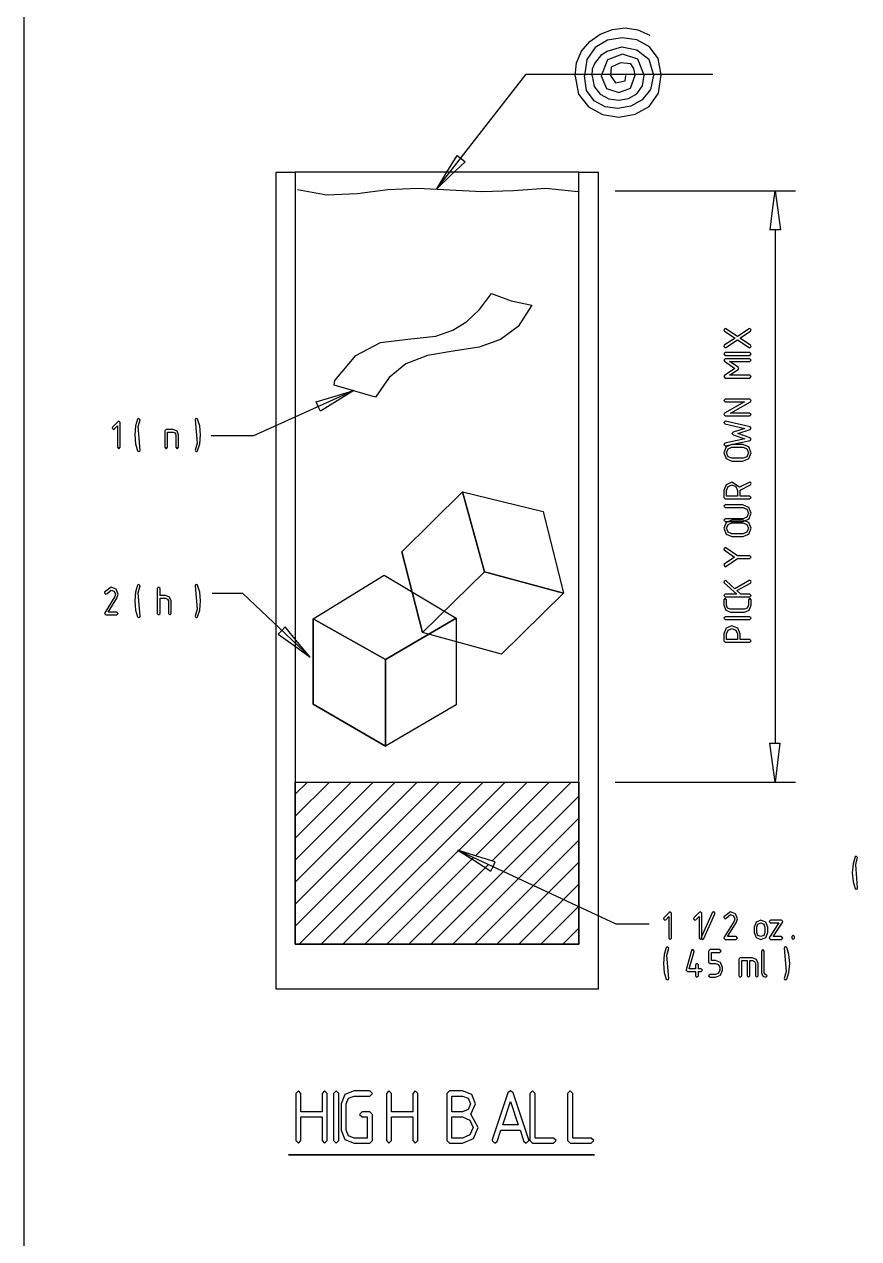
# Model space of a CAD drawing. Header units: metres. Extents: x 0 to 16.5, y 0 to 11.5.
# Drawn here: x 0.01 to 1.545, y 6.672 to 8.906 of the extents above; entities that cross this region are included whole.
import ezdxf

# ---------------------------------------------------------------- set-up
doc = ezdxf.new("R2010")
doc.units = ezdxf.units.M
doc.layers.add('bourbon - whiskey', color=35, linetype='Continuous')

msp = doc.modelspace()

# ---------------------------------------------------------------- hatches: boundary and pattern name
at = {"layer": 'bourbon - whiskey'}
h = msp.add_hatch(dxfattribs=at)
h.set_pattern_fill('ANSI31', color=256, scale=0.009, style=0)
h.set_pattern_definition([(45, (12.75187, 19.894143), (-0.020205576, 0.020205576), [])])
h.paths.add_polyline_path([(7.4363, 9.8358), (7.3947, 9.8358), (7.3951, 9.8349), (6.9509, 9.8342), (6.9512, 9.8358), (6.9145, 9.8358), (6.9145, 9.5514), (7.4363, 9.5514), (7.4363, 9.6868), (7.3784, 9.6608), (7.3784, 9.6607), (7.3823, 9.6523), (7.3476, 9.6418), (7.3132, 9.6314), (7.3439, 9.6503), (7.3746, 9.6693), (7.3784, 9.6608), (7.4363, 9.6868)])
h.paths.add_polyline_path([(7.3784, 9.6608), (7.3132, 9.6314), (7.3476, 9.6418), (7.3823, 9.6523)], flags=17)
h.paths.add_polyline_path([(7.3784, 9.6608), (7.3746, 9.6693), (7.3439, 9.6503), (7.3132, 9.6314)], flags=17)
h.paths.add_polyline_path([(4.5804, 9.767), (4.3451, 9.767), (4.2268, 9.6981), (4.1083, 9.767), (4.0587, 9.767), (4.0587, 9.6753), (4.0828, 9.6657), (4.0863, 9.6744), (4.1179, 9.6569), (4.1495, 9.6394), (4.1144, 9.6482), (4.0794, 9.6571), (4.0828, 9.6657), (4.0587, 9.6753), (4.0587, 9.5514), (4.5804, 9.5514)])
h.paths.add_polyline_path([(4.2268, 9.767), (4.1083, 9.767), (4.2268, 9.6981)], flags=17)
h.paths.add_polyline_path([(4.3451, 9.767), (4.2268, 9.767), (4.2268, 9.6981)], flags=17)
h.paths.add_polyline_path([(4.0828, 9.6657), (4.0794, 9.6571), (4.1144, 9.6482), (4.1495, 9.6394)], flags=16)
h.paths.add_polyline_path([(4.0863, 9.6744), (4.0828, 9.6657), (4.0794, 9.6571), (4.1144, 9.6482), (4.1495, 9.6394), (4.1179, 9.6569)], flags=17)
h.paths.add_polyline_path([(5.1782, 7.9153), (5.1696, 7.9405), (5.1536, 7.9596), (5.1311, 7.9698), (5.1032, 7.9679), (5.0711, 7.9511), (5.0479, 7.9186), (5.0385, 7.8874), (5.0408, 7.8594), (5.0524, 7.8365), (5.0713, 7.8206), (5.0951, 7.8135), (5.1217, 7.8173), (5.1488, 7.8338), (5.1688, 7.859), (5.1783, 7.8872)], flags=17)
h.paths.add_polyline_path([(5.3455, 8.0719), (5.0549, 8.0719), (5.0513, 8.019), (5.0711, 7.9511), (5.1032, 7.9679), (5.1311, 7.9698), (5.1536, 7.9596), (5.1696, 7.9405), (5.1782, 7.9153), (5.1783, 7.8872), (5.1688, 7.859), (5.1488, 7.8338), (5.1217, 7.8173), (5.0951, 7.8135), (5.0713, 7.8206), (5.0524, 7.8365), (5.0408, 7.8594), (5.0385, 7.8874), (5.0479, 7.9186), (5.0711, 7.9511), (5.0513, 8.019), (5.0549, 8.0719), (5.0323, 8.0719), (4.8591, 8.0719), (4.9364, 7.9742), (4.9494, 7.9781), (4.984, 7.9886), (4.9533, 7.9696), (4.9444, 7.9641), (5.1009, 7.7664), (5.2011, 7.8915), (5.1904, 7.8981), (5.2033, 7.8942)])
h.paths.add_polyline_path([(4.984, 7.9886), (4.9405, 7.969), (4.9444, 7.9641), (4.9533, 7.9696)], flags=17)
h.paths.add_polyline_path([(4.984, 7.9886), (4.9494, 7.9781), (4.9364, 7.9742), (4.9405, 7.969)], flags=17)
h.paths.add_polyline_path([(5.2033, 7.8942), (5.1904, 7.8981), (5.2011, 7.8915)], flags=17)
h.paths.add_polyline_path([(5.2033, 7.8942), (5.1904, 7.8981), (5.2021, 7.8928)], flags=16)
h.paths.add_polyline_path([(13.8208, 7.0584), (13.4233, 7.0584), (13.4233, 6.8884), (13.8208, 6.8884)])
h.paths.add_polyline_path([(1.0303, 7.5116), (0.5085, 7.5116), (0.5085, 7.2134), (1.0303, 7.2134), (1.0303, 7.2827), (0.8724, 7.3562), (0.8724, 7.3562), (0.8685, 7.3478), (0.838, 7.3671), (0.8076, 7.3864), (0.842, 7.3756), (0.8764, 7.3647), (0.8724, 7.3562), (1.0303, 7.2827)])
h.paths.add_polyline_path([(0.842, 7.3756), (0.8076, 7.3864), (0.8724, 7.3562), (0.8764, 7.3647)], flags=17)
h.paths.add_polyline_path([(0.8764, 7.3647), (0.842, 7.3756), (0.8076, 7.3864), (0.838, 7.3671), (0.8685, 7.3478), (0.8724, 7.3562)], flags=17)
h.paths.add_polyline_path([(0.9696, 9.6322), (0.9696, 9.7402), (0.8159, 9.7402), (0.8124, 9.7296), (0.8547, 9.7246), (0.8828, 9.7079), (0.8978, 9.6832), (0.9006, 9.654), (0.8922, 9.624), (0.8736, 9.5967), (0.8458, 9.5759), (0.8097, 9.5648), (0.7726, 9.5669), (0.7444, 9.5809), (0.726, 9.6035), (0.7184, 9.6314), (0.7223, 9.6613), (0.7387, 9.6898), (0.7684, 9.7137), (0.8124, 9.7296), (0.8159, 9.7402), (0.6846, 9.7402), (0.6902, 9.7021), (0.7157, 9.6864), (0.6915, 9.6937), (0.7125, 9.5514), (1.2538, 9.5514), (1.2605, 9.592), (1.2287, 9.5824), (1.2594, 9.6013), (1.2623, 9.6031), (1.2848, 9.7402), (1.2324, 9.7402), (1.2324, 9.6307), (1.1023, 9.555)])
h.paths.add_polyline_path([(0.9006, 9.654), (0.8978, 9.6832), (0.8828, 9.7079), (0.8547, 9.7246), (0.8124, 9.7296), (0.7684, 9.7137), (0.7387, 9.6898), (0.7223, 9.6613), (0.7184, 9.6314), (0.726, 9.6035), (0.7444, 9.5809), (0.7726, 9.5669), (0.8097, 9.5648), (0.8458, 9.5759), (0.8736, 9.5967), (0.8922, 9.624)], flags=17)
h.paths.add_polyline_path([(1.1023, 9.7145), (1.0565, 9.7402), (0.9696, 9.7402), (0.9696, 9.6322), (1.1023, 9.555)], flags=17)
h.paths.add_polyline_path([(1.2324, 9.7402), (1.1464, 9.7402), (1.1023, 9.7145), (1.1023, 9.555), (1.2324, 9.6307)], flags=17)
h.paths.add_polyline_path([(1.1464, 9.7402), (1.1003, 9.7402), (1.0972, 9.7393), (1.0987, 9.7402), (1.0565, 9.7402), (1.1023, 9.7145)], flags=17)
h.paths.add_polyline_path([(1.2613, 9.5971), (1.2623, 9.6031), (1.2594, 9.6013), (1.2287, 9.5824)], flags=17)
h.paths.add_polyline_path([(1.2605, 9.592), (1.2613, 9.5971), (1.2287, 9.5824)], flags=16)
h.paths.add_polyline_path([(0.6909, 9.6976), (0.6915, 9.6937), (0.7157, 9.6864)], flags=17)
h.paths.add_polyline_path([(0.6902, 9.7021), (0.6909, 9.6976), (0.7157, 9.6864)], flags=17)
h.paths.add_polyline_path([(5.5631, 10.5184), (5.5597, 10.5098), (5.5947, 10.501), (5.6297, 10.4921)], flags=0)
h.paths.add_polyline_path([(5.5666, 10.5271), (5.5631, 10.5184), (5.6297, 10.4921), (5.5981, 10.5097)], flags=0)
h.paths.add_polyline_path([(5.7229, 10.231), (5.719, 10.2224), (5.7536, 10.212), (5.7881, 10.2016)], flags=0)
h.paths.add_polyline_path([(5.7267, 10.2394), (5.7229, 10.231), (5.719, 10.2224), (5.7536, 10.212), (5.7881, 10.2016), (5.7574, 10.2205)], flags=0)
h.paths.add_polyline_path([(6.0641, 10.6943), (6.0601, 10.7028), (6.0296, 10.6834), (5.9991, 10.6641)], flags=0)
h.paths.add_polyline_path([(6.068, 10.6859), (6.0641, 10.6943), (5.9991, 10.6641), (6.0335, 10.675)], flags=0)
h.paths.add_polyline_path([(6.0296, 10.6834), (6.0601, 10.7028), (6.0641, 10.6943), (6.1725, 10.7448), (6.1718, 10.76), (6.167, 10.8601), (6.1627, 10.9479), (6.1593, 11.0154), (6.1542, 11.0153), (6.0915, 11.0192), (6.055, 11.0235), (6.0182, 11.027), (5.9826, 11.0224), (5.9476, 11.0178), (5.9056, 11.0147), (5.863, 11.0126), (5.7484, 11.0151), (5.7509, 10.9955), (5.7485, 10.9498), (5.7373, 10.9043), (5.7137, 10.9101), (5.6882, 10.9213), (5.5968, 10.955), (5.5074, 10.9928), (5.4985, 10.9982), (5.4971, 10.9708), (5.4932, 10.887), (5.4889, 10.7884), (5.4847, 10.6828), (5.4811, 10.5787), (5.4804, 10.5512), (5.5631, 10.5184), (5.5631, 10.5185), (5.5666, 10.5271), (5.5981, 10.5097), (5.6297, 10.4921), (5.5947, 10.501), (5.5597, 10.5098), (5.5631, 10.5184), (5.4804, 10.5512), (5.4787, 10.4841), (5.4781, 10.4073), (5.4799, 10.3566), (5.4836, 10.3386), (5.7229, 10.231), (5.7267, 10.2394), (5.7574, 10.2205), (5.7881, 10.2016), (5.7536, 10.212), (5.719, 10.2224), (5.7229, 10.231), (5.4836, 10.3386), (5.5008, 10.2551), (5.5422, 10.1716), (5.7678, 10.1716), (5.7753, 10.184), (5.8159, 10.2076), (5.8521, 10.1938), (5.8755, 10.1716), (6.1199, 10.1716), (6.161, 10.2549), (6.183, 10.3569), (6.1841, 10.3979), (6.1831, 10.4667), (6.1803, 10.5554), (6.1764, 10.6558), (6.1725, 10.7448), (6.0641, 10.6943), (6.0641, 10.6943), (6.068, 10.6859), (6.0335, 10.675), (5.9991, 10.6641)], flags=0)
h.paths.add_polyline_path([(5.7317, 10.5948), (5.7793, 10.5918), (5.8119, 10.5749), (5.8302, 10.5482), (5.8352, 10.5157), (5.8277, 10.4816), (5.8087, 10.4498), (5.7788, 10.4246), (5.7392, 10.41), (5.6974, 10.4099), (5.6649, 10.4238), (5.643, 10.4479), (5.6326, 10.4787), (5.6351, 10.5124), (5.6516, 10.5454), (5.6834, 10.5741)], flags=0)
h.paths.add_polyline_path([(5.7485, 10.9498), (5.7509, 10.9955), (5.7484, 11.0151), (5.725, 11.0156), (5.7283, 11.0055), (5.7137, 10.9101), (5.7373, 10.9043)], flags=0)
h.paths.add_polyline_path([(5.7283, 11.0055), (5.725, 11.0156), (5.6954, 11.0162), (5.6945, 10.9933), (5.6997, 10.957), (5.6882, 10.9213), (5.7137, 10.9101)], flags=0)
h.paths.add_polyline_path([(5.6945, 10.9933), (5.6489, 10.9934), (5.6018, 10.9976), (5.5551, 11.0004), (5.5111, 10.9961), (5.5074, 10.9928), (5.5968, 10.955), (5.6882, 10.9213), (5.6997, 10.957)], flags=0)
h.paths.add_polyline_path([(5.6954, 11.0162), (5.6808, 11.0165), (5.6353, 11.015), (5.5906, 11.019), (5.5721, 11.0263), (5.5528, 11.031), (5.5237, 11.031), (5.4991, 11.0116), (5.4985, 10.9982), (5.5074, 10.9928), (5.5111, 10.9961), (5.5551, 11.0004), (5.6018, 10.9976), (5.6489, 10.9934), (5.6945, 10.9933)])
h.paths.add_polyline_path([(5.5237, 11.031), (5.5044, 11.031), (5.5001, 11.0311), (5.4991, 11.0116)])
h.paths.add_polyline_path([(6.161, 10.2549), (6.183, 10.3569), (6.1841, 10.3979), (6.1831, 10.4667), (6.1803, 10.5554), (6.1764, 10.6558), (6.1718, 10.76), (6.167, 10.8601), (6.1627, 10.9479), (6.1593, 11.0154), (6.1542, 11.0153), (6.0915, 11.0192), (6.055, 11.0235), (6.0182, 11.027), (5.9826, 11.0224), (5.9476, 11.0178), (5.9056, 11.0147), (5.863, 11.0126), (5.7484, 11.0151), (5.7509, 10.9955), (5.7485, 10.9498), (5.7373, 10.9043), (5.7137, 10.9101), (5.6882, 10.9213), (5.5968, 10.955), (5.5074, 10.9928), (5.4985, 10.9982), (5.4971, 10.9708), (5.4932, 10.887), (5.4889, 10.7884), (5.4847, 10.6828), (5.4811, 10.5787), (5.4787, 10.4841), (5.4781, 10.4073), (5.4799, 10.3566), (5.5008, 10.2551), (5.5422, 10.1716), (6.1199, 10.1716)], flags=17)
h.paths.add_polyline_path([(5.7881, 10.2016), (5.7536, 10.212), (5.719, 10.2224), (5.7229, 10.231), (5.7267, 10.2394), (5.7574, 10.2205)], flags=0)
h.paths.add_polyline_path([(5.7392, 10.41), (5.6974, 10.4099), (5.6649, 10.4238), (5.643, 10.4479), (5.6326, 10.4787), (5.6351, 10.5124), (5.6516, 10.5454), (5.6834, 10.5741), (5.7317, 10.5948), (5.7793, 10.5918), (5.8119, 10.5749), (5.8302, 10.5482), (5.8352, 10.5157), (5.8277, 10.4816), (5.8087, 10.4498), (5.7788, 10.4246)], flags=0)
h.paths.add_polyline_path([(5.6297, 10.4921), (5.5947, 10.501), (5.5597, 10.5098), (5.5631, 10.5185), (5.5666, 10.5271), (5.5981, 10.5097)], flags=0)
h.paths.add_polyline_path([(5.9991, 10.6641), (6.0296, 10.6834), (6.0601, 10.7028), (6.0641, 10.6943), (6.068, 10.6859), (6.0335, 10.675)], flags=0)
h.paths.add_polyline_path([(6.167, 10.8601), (6.1627, 10.9479), (6.1593, 11.0154), (6.1542, 11.0153), (6.0915, 11.0192), (6.055, 11.0235), (6.0182, 11.027), (5.9826, 11.0224), (5.9476, 11.0178), (5.9056, 11.0147), (5.863, 11.0126), (5.7484, 11.0151), (5.7509, 10.9955), (5.7485, 10.9498), (5.7373, 10.9043), (5.7137, 10.9101), (5.6882, 10.9213), (5.5968, 10.955), (5.5074, 10.9928), (5.4985, 10.9982), (5.4971, 10.9708), (5.4932, 10.887), (5.4889, 10.7884), (5.4847, 10.6828), (5.4811, 10.5787), (5.4804, 10.5512), (5.5631, 10.5184), (5.5631, 10.5185), (5.5666, 10.5271), (5.5981, 10.5097), (5.6297, 10.4921), (5.5947, 10.501), (5.5597, 10.5098), (5.5631, 10.5184), (5.4804, 10.5512), (5.4787, 10.4841), (5.4781, 10.4073), (5.4799, 10.3566), (5.4836, 10.3386), (5.7229, 10.231), (5.7267, 10.2394), (5.7574, 10.2205), (5.7881, 10.2016), (5.7536, 10.212), (5.719, 10.2224), (5.7229, 10.231), (5.4836, 10.3386), (5.5008, 10.2551), (5.5422, 10.1716), (5.7678, 10.1716), (5.7753, 10.184), (5.8159, 10.2076), (5.8521, 10.1938), (5.8755, 10.1716), (6.1199, 10.1716), (6.161, 10.2549), (6.183, 10.3569), (6.1841, 10.3979), (6.1831, 10.4667), (6.1803, 10.5554), (6.1764, 10.6558), (6.1725, 10.7448), (6.0641, 10.6943), (6.0641, 10.6943), (6.068, 10.6859), (6.0335, 10.675), (5.9991, 10.6641), (6.0296, 10.6834), (6.0601, 10.7028), (6.0641, 10.6943), (6.1725, 10.7448), (6.1718, 10.76)], flags=17)
h.paths.add_polyline_path([(5.7317, 10.5948), (5.7793, 10.5918), (5.8119, 10.5749), (5.8302, 10.5482), (5.8352, 10.5157), (5.8277, 10.4816), (5.8087, 10.4498), (5.7788, 10.4246), (5.7392, 10.41), (5.6974, 10.4099), (5.6649, 10.4238), (5.643, 10.4479), (5.6326, 10.4787), (5.6351, 10.5124), (5.6516, 10.5454), (5.6834, 10.5741)], flags=0)
h.paths.add_polyline_path([(5.8352, 10.5157), (5.8302, 10.5482), (5.8119, 10.5749), (5.7793, 10.5918), (5.7317, 10.5948), (5.6834, 10.5741), (5.6516, 10.5454), (5.6351, 10.5124), (5.6326, 10.4787), (5.643, 10.4479), (5.6649, 10.4238), (5.6974, 10.4099), (5.7392, 10.41), (5.7788, 10.4246), (5.8087, 10.4498), (5.8277, 10.4816)], flags=0)

# ---------------------------------------------------------------- linework, layer by layer
for points in [[(0.0104, 11.5461), (16.5118, 11.5461), (16.5118, 0.0104), (0.0104, 0.0104), (0.0104, 11.5461)], [(0.8139, 8.6587), (0.8211, 8.6529), (0.7949, 8.628), (0.7688, 8.6031), (0.7877, 8.6339), (0.8066, 8.6646), (0.8139, 8.6587)], [(0.8139, 8.6587), (0.8211, 8.6529), (0.7949, 8.628), (0.7688, 8.6031), (0.7877, 8.6339), (0.8066, 8.6646), (0.8139, 8.6587)], [(1.0303, 8.6335), (0.5085, 8.6335), (0.5085, 8.6021), (0.5085, 7.5116), (0.5085, 7.2134), (1.0303, 7.2134), (1.0303, 7.5116), (1.0303, 8.598), (1.0303, 8.6335)], [(1.3914, 8.5276), (1.3822, 8.5276), (1.3866, 8.5634), (1.391, 8.5992), (1.3959, 8.5635), (1.4008, 8.5277), (1.3914, 8.5276)], [(1.3914, 8.5276), (1.3822, 8.5276), (1.3866, 8.5634), (1.391, 8.5992), (1.3959, 8.5635), (1.4008, 8.5277), (1.3914, 8.5276)], [(1.3006, 8.3456), (1.2992, 8.346), (1.2966, 8.3434), (1.2978, 8.3414), (1.3174, 8.3283), (1.2977, 8.3152), (1.2966, 8.3131), (1.2992, 8.3106), (1.3006, 8.311), (1.3219, 8.3253), (1.3433, 8.311), (1.3447, 8.3106), (1.3472, 8.3131), (1.3461, 8.3152), (1.3264, 8.3283), (1.346, 8.3414), (1.3472, 8.3434), (1.3447, 8.346), (1.3433, 8.3456), (1.3219, 8.3314), (1.3006, 8.3456)], [(1.3447, 8.3017), (1.2992, 8.3017), (1.2966, 8.2992), (1.2992, 8.2967), (1.3447, 8.2967), (1.3472, 8.2992), (1.3447, 8.3017)], [(1.2978, 8.2858), (1.3173, 8.2727), (1.2978, 8.2598), (1.2966, 8.2575), (1.2992, 8.255), (1.3447, 8.255), (1.3472, 8.2575), (1.3447, 8.26), (1.3074, 8.26), (1.3229, 8.2704), (1.3245, 8.2727), (1.3229, 8.275), (1.3074, 8.2854), (1.3447, 8.2854), (1.3472, 8.2879), (1.3447, 8.2904), (1.2992, 8.2904), (1.2966, 8.2879), (1.2978, 8.2858)], [(0.5511, 8.2025), (0.5473, 8.211), (0.5819, 8.2214), (0.6164, 8.2319), (0.5857, 8.2129), (0.5549, 8.194), (0.5511, 8.2025)], [(0.5511, 8.2025), (0.5473, 8.211), (0.5819, 8.2214), (0.6164, 8.2319), (0.5857, 8.2129), (0.5549, 8.194), (0.5511, 8.2025)], [(1.2981, 8.1904), (1.2966, 8.1881), (1.2992, 8.1856), (1.3447, 8.1856), (1.3472, 8.1881), (1.3447, 8.1906), (1.3088, 8.1906), (1.3459, 8.2113), (1.3472, 8.2134), (1.3447, 8.2159), (1.2992, 8.2159), (1.2966, 8.2134), (1.2992, 8.2109), (1.3349, 8.2109), (1.2981, 8.1904)], [(0.2199, 8.1655), (0.2235, 8.1781), (0.2209, 8.1806), (0.2188, 8.1795), (0.215, 8.1668), (0.2134, 8.1503), (0.215, 8.1338), (0.2188, 8.1212), (0.2209, 8.12), (0.2227, 8.1208), (0.2235, 8.1225), (0.2199, 8.1655)], [(0.3281, 8.1351), (0.3245, 8.1225), (0.3252, 8.1208), (0.327, 8.12), (0.3292, 8.1212), (0.333, 8.1338), (0.3346, 8.1503), (0.333, 8.1668), (0.3292, 8.1795), (0.327, 8.1806), (0.3252, 8.1799), (0.3245, 8.1781), (0.3281, 8.1351)], [(0.1818, 8.1275), (0.1843, 8.125), (0.1868, 8.1275), (0.1868, 8.1731), (0.1843, 8.1756), (0.1823, 8.1746), (0.1724, 8.1647), (0.1717, 8.1629), (0.1742, 8.1604), (0.176, 8.1612), (0.1818, 8.167), (0.1818, 8.1275)], [(0.2714, 8.125), (0.2739, 8.1275), (0.2739, 8.1554), (0.2841, 8.1554), (0.2877, 8.1539), (0.2892, 8.1503), (0.2892, 8.1275), (0.2917, 8.125), (0.2942, 8.1275), (0.2942, 8.1503), (0.2913, 8.1575), (0.2841, 8.1604), (0.2714, 8.1604), (0.2689, 8.1579), (0.2689, 8.1275), (0.2714, 8.125)], [(1.314, 8.1553), (1.3118, 8.1528), (1.314, 8.1503), (1.3353, 8.1431), (1.2987, 8.135), (1.2966, 8.1325), (1.2992, 8.13), (1.2997, 8.1301), (1.3451, 8.1401), (1.3472, 8.1426), (1.3451, 8.1452), (1.3223, 8.1528), (1.3451, 8.1604), (1.3472, 8.1629), (1.3451, 8.1654), (1.2997, 8.1755), (1.2992, 8.1755), (1.2966, 8.173), (1.2987, 8.1706), (1.3353, 8.1624), (1.314, 8.1553)], [(1.3117, 8.1326), (1.301, 8.1282), (1.2966, 8.1175), (1.3011, 8.1067), (1.3117, 8.1023), (1.332, 8.1023), (1.3428, 8.1067), (1.3472, 8.1175), (1.3428, 8.1281), (1.332, 8.1326), (1.3117, 8.1326)], [(1.3393, 8.1246), (1.3422, 8.1175), (1.3393, 8.1103), (1.3321, 8.1073), (1.3117, 8.1073), (1.3045, 8.1103), (1.3016, 8.1175), (1.3045, 8.1246), (1.3117, 8.1276), (1.3321, 8.1276), (1.3393, 8.1246)], [(0.8564, 7.8986), (0.7428, 7.7866), (0.7046, 7.9353), (0.8163, 8.0455), (0.8564, 7.8986)], [(0.8163, 8.0455), (0.7046, 7.9353), (0.7428, 7.7866), (0.8564, 7.8986), (0.8163, 8.0455)], [(1.0017, 7.8591), (0.8564, 7.8986), (0.8163, 8.0455), (0.9648, 8.0092), (1.0017, 7.8591)], [(1.3118, 8.0632), (1.301, 8.0587), (1.2966, 8.048), (1.2966, 8.0353), (1.2992, 8.0328), (1.3447, 8.0328), (1.3472, 8.0353), (1.3447, 8.0378), (1.327, 8.0378), (1.327, 8.048), (1.327, 8.0489), (1.3458, 8.0584), (1.3472, 8.0607), (1.3465, 8.0624), (1.3447, 8.0632), (1.3435, 8.0628), (1.3259, 8.054), (1.3118, 8.0632)], [(1.3016, 8.048), (1.3046, 8.0552), (1.3117, 8.0582), (1.319, 8.0552), (1.3219, 8.048), (1.3219, 8.0378), (1.3016, 8.0378), (1.3016, 8.048)], [(1.2966, 8.019), (1.2992, 8.0165), (1.3321, 8.0165), (1.3393, 8.0135), (1.3422, 8.0063), (1.3393, 7.9991), (1.3321, 7.9962), (1.2992, 7.9962), (1.2966, 7.9936), (1.2992, 7.9912), (1.332, 7.9912), (1.3428, 7.9956), (1.3472, 8.0063), (1.3428, 8.017), (1.332, 8.0215), (1.2992, 8.0215), (1.2966, 8.019)], [(1.3117, 7.9937), (1.301, 7.9893), (1.2966, 7.9786), (1.3011, 7.9678), (1.3117, 7.9634), (1.332, 7.9634), (1.3428, 7.9678), (1.3472, 7.9786), (1.3428, 7.9893), (1.332, 7.9937), (1.3117, 7.9937)], [(1.3393, 7.9857), (1.3422, 7.9786), (1.3393, 7.9714), (1.3321, 7.9684), (1.3117, 7.9684), (1.3045, 7.9714), (1.3016, 7.9786), (1.3045, 7.9857), (1.3117, 7.9887), (1.3321, 7.9887), (1.3393, 7.9857)], [(1.3006, 7.9428), (1.2992, 7.9432), (1.2966, 7.9406), (1.2977, 7.9386), (1.3167, 7.9256), (1.2977, 7.9125), (1.2966, 7.9104), (1.2992, 7.9079), (1.3006, 7.9084), (1.3219, 7.923), (1.3447, 7.923), (1.3472, 7.9255), (1.3447, 7.9281), (1.322, 7.9281), (1.3006, 7.9428)], [(0.8048, 7.8132), (0.6747, 7.7374), (0.5419, 7.812), (0.672, 7.8923), (0.8048, 7.8132)], [(1.0017, 7.8591), (0.8881, 7.7471), (0.7428, 7.7866), (0.8564, 7.8986), (1.0017, 7.8591)], [(0.158, 7.8609), (0.1578, 7.8599), (0.1603, 7.8573), (0.1625, 7.8586), (0.1704, 7.865), (0.1758, 7.8627), (0.1781, 7.8574), (0.1768, 7.8532), (0.1583, 7.8233), (0.1578, 7.8219), (0.1603, 7.8194), (0.1806, 7.8194), (0.1831, 7.8219), (0.1806, 7.8245), (0.1649, 7.8245), (0.1808, 7.8501), (0.1831, 7.8574), (0.1794, 7.8664), (0.1704, 7.8701), (0.158, 7.8609)], [(0.2199, 7.8599), (0.2235, 7.8726), (0.2209, 7.8751), (0.2188, 7.8739), (0.215, 7.8613), (0.2134, 7.8448), (0.215, 7.8282), (0.2188, 7.8156), (0.2209, 7.8144), (0.2227, 7.8152), (0.2235, 7.8169), (0.2199, 7.8599)], [(0.255, 7.8219), (0.2575, 7.8194), (0.26, 7.8219), (0.26, 7.8498), (0.2702, 7.8498), (0.2738, 7.8483), (0.2753, 7.8448), (0.2753, 7.8219), (0.2778, 7.8194), (0.2803, 7.8219), (0.2803, 7.8449), (0.2773, 7.8519), (0.2702, 7.8548), (0.26, 7.8548), (0.26, 7.8675), (0.2575, 7.8701), (0.255, 7.8675), (0.255, 7.8219)], [(0.3281, 7.8296), (0.3245, 7.8169), (0.3252, 7.8152), (0.327, 7.8144), (0.3292, 7.8156), (0.333, 7.8282), (0.3346, 7.8448), (0.333, 7.8613), (0.3292, 7.8739), (0.327, 7.8751), (0.3252, 7.8743), (0.3245, 7.8726), (0.3281, 7.8296)], [(1.3459, 7.8778), (1.3472, 7.8801), (1.3465, 7.8818), (1.3447, 7.8826), (1.3435, 7.8822), (1.3168, 7.8674), (1.3008, 7.8818), (1.2992, 7.8826), (1.2966, 7.8801), (1.2975, 7.8781), (1.3205, 7.8573), (1.2992, 7.8573), (1.2966, 7.8548), (1.2992, 7.8523), (1.3447, 7.8523), (1.3472, 7.8548), (1.3447, 7.8573), (1.3279, 7.8573), (1.3207, 7.8638), (1.3459, 7.8778)], [(1.2966, 7.8371), (1.3003, 7.8282), (1.3092, 7.8245), (1.3346, 7.8245), (1.3435, 7.8282), (1.3472, 7.8371), (1.3472, 7.8472), (1.3447, 7.8497), (1.3422, 7.8472), (1.3422, 7.8371), (1.34, 7.8317), (1.3346, 7.8295), (1.3092, 7.8295), (1.3038, 7.8317), (1.3016, 7.8371), (1.3016, 7.8472), (1.2992, 7.8497), (1.2966, 7.8472), (1.2966, 7.8371)], [(0.4839, 7.7907), (0.4775, 7.7839), (0.5066, 7.7626), (0.5358, 7.7413), (0.5131, 7.7693), (0.4903, 7.7974), (0.4839, 7.7907)], [(0.4839, 7.7907), (0.4775, 7.7839), (0.5066, 7.7626), (0.5358, 7.7413), (0.5131, 7.7693), (0.4903, 7.7974), (0.4839, 7.7907)], [(0.6747, 7.7374), (0.6747, 7.5778), (0.5419, 7.6551), (0.5419, 7.812), (0.6747, 7.7374)], [(0.5419, 7.812), (0.5419, 7.6551), (0.6747, 7.5778), (0.6747, 7.7374), (0.5419, 7.812)], [(0.8048, 7.8132), (0.8048, 7.6536), (0.6747, 7.5778), (0.6747, 7.7374), (0.8048, 7.8132)], [(1.3447, 7.8156), (1.2992, 7.8156), (1.2966, 7.8131), (1.2992, 7.8106), (1.3447, 7.8106), (1.3472, 7.8131), (1.3447, 7.8156)], [(1.2992, 7.7689), (1.3447, 7.7689), (1.3472, 7.7714), (1.3447, 7.7739), (1.327, 7.7739), (1.327, 7.7841), (1.3228, 7.795), (1.3117, 7.7993), (1.301, 7.7949), (1.2966, 7.7841), (1.2966, 7.7714), (1.2992, 7.7689)], [(1.3016, 7.7841), (1.3046, 7.7913), (1.3117, 7.7943), (1.319, 7.7913), (1.3219, 7.7841), (1.3219, 7.7739), (1.3016, 7.7739), (1.3016, 7.7841)], [(1.3905, 7.5832), (1.3997, 7.5832), (1.3954, 7.5474), (1.3909, 7.5116), (1.386, 7.5473), (1.3812, 7.5831), (1.3905, 7.5832)], [(1.3905, 7.5832), (1.3997, 7.5832), (1.3954, 7.5474), (1.3909, 7.5116), (1.386, 7.5473), (1.3812, 7.5831), (1.3905, 7.5832)], [(1.0303, 7.5116), (1.0303, 7.2134), (0.5085, 7.2134), (0.5085, 7.5116), (1.0303, 7.5116)], [(0.8724, 7.3562), (0.8764, 7.3647), (0.842, 7.3756), (0.8076, 7.3864), (0.838, 7.3671), (0.8685, 7.3478), (0.8724, 7.3562)], [(0.8724, 7.3562), (0.8764, 7.3647), (0.842, 7.3756), (0.8076, 7.3864), (0.838, 7.3671), (0.8685, 7.3478), (0.8724, 7.3562)], [(1.5393, 7.3599), (1.5429, 7.3726), (1.5403, 7.3751), (1.5382, 7.3739), (1.5344, 7.3613), (1.5328, 7.3448), (1.5344, 7.3282), (1.5382, 7.3156), (1.5403, 7.3144), (1.5421, 7.3152), (1.5429, 7.3169), (1.5393, 7.3599)], [(1.1957, 7.2247), (1.1982, 7.2222), (1.2007, 7.2247), (1.2007, 7.2703), (1.1982, 7.2729), (1.1962, 7.2718), (1.1863, 7.2619), (1.1856, 7.2601), (1.1881, 7.2576), (1.1899, 7.2584), (1.1957, 7.2642), (1.1957, 7.2247)], [(1.2512, 7.2247), (1.2537, 7.2222), (1.2563, 7.2247), (1.2563, 7.2703), (1.2537, 7.2729), (1.2517, 7.2718), (1.2419, 7.2619), (1.2412, 7.2601), (1.2436, 7.2576), (1.2454, 7.2584), (1.2512, 7.2642), (1.2512, 7.2247)], [(1.2558, 7.223), (1.2576, 7.2222), (1.2599, 7.2237), (1.2801, 7.2693), (1.2803, 7.2703), (1.2796, 7.2721), (1.2778, 7.2729), (1.2755, 7.2713), (1.2553, 7.2257), (1.255, 7.2247), (1.2558, 7.223)], [(1.2969, 7.2637), (1.2967, 7.2627), (1.2992, 7.2601), (1.3014, 7.2614), (1.3093, 7.2678), (1.3147, 7.2655), (1.317, 7.2602), (1.3157, 7.256), (1.2972, 7.2261), (1.2967, 7.2247), (1.2992, 7.2222), (1.3194, 7.2222), (1.3219, 7.2247), (1.3194, 7.2273), (1.3038, 7.2273), (1.3197, 7.2529), (1.3219, 7.2602), (1.3182, 7.2691), (1.3093, 7.2729), (1.2969, 7.2637)], [(1.356, 7.2259), (1.3648, 7.2222), (1.3738, 7.2259), (1.3775, 7.2349), (1.3775, 7.245), (1.3738, 7.2539), (1.3648, 7.2576), (1.356, 7.2539), (1.3523, 7.245), (1.3523, 7.2349), (1.356, 7.2259)], [(1.3703, 7.2294), (1.3648, 7.2273), (1.3595, 7.2294), (1.3573, 7.2349), (1.3573, 7.245), (1.3595, 7.2504), (1.3648, 7.2526), (1.3703, 7.2504), (1.3725, 7.245), (1.3725, 7.2349), (1.3703, 7.2294)], [(1.3806, 7.2262), (1.38, 7.2247), (1.3825, 7.2222), (1.4028, 7.2222), (1.4053, 7.2247), (1.4028, 7.2273), (1.3873, 7.2273), (1.4048, 7.2535), (1.4053, 7.255), (1.4028, 7.2576), (1.3825, 7.2576), (1.38, 7.2551), (1.3825, 7.2526), (1.3982, 7.2526), (1.3806, 7.2262)], [(1.4217, 7.2247), (1.4242, 7.2222), (1.4267, 7.2247), (1.4267, 7.2273), (1.4242, 7.2298), (1.4217, 7.2273), (1.4217, 7.2247)], [(1.1921, 7.1932), (1.1957, 7.2059), (1.1931, 7.2084), (1.191, 7.2073), (1.1872, 7.1946), (1.1856, 7.1781), (1.1872, 7.1616), (1.191, 7.1489), (1.1931, 7.1477), (1.1949, 7.1485), (1.1957, 7.1503), (1.1921, 7.1932)], [(1.2298, 7.1629), (1.245, 7.1629), (1.245, 7.1553), (1.2475, 7.1528), (1.25, 7.1553), (1.25, 7.1629), (1.255, 7.1629), (1.2576, 7.1654), (1.255, 7.1679), (1.25, 7.1679), (1.25, 7.1755), (1.2475, 7.1781), (1.245, 7.1755), (1.245, 7.1679), (1.2331, 7.1679), (1.2422, 7.2001), (1.2424, 7.2008), (1.2398, 7.2034), (1.2375, 7.2015), (1.2273, 7.1661), (1.2273, 7.1654), (1.2298, 7.1629)], [(1.2714, 7.1781), (1.2815, 7.1781), (1.2869, 7.1759), (1.2892, 7.1705), (1.2892, 7.1654), (1.287, 7.16), (1.2815, 7.1578), (1.2714, 7.1578), (1.2689, 7.1553), (1.2714, 7.1528), (1.2815, 7.1528), (1.2905, 7.1565), (1.2942, 7.1654), (1.2942, 7.1705), (1.2905, 7.1795), (1.2815, 7.1832), (1.2739, 7.1832), (1.2739, 7.1983), (1.2892, 7.1983), (1.2917, 7.2008), (1.2892, 7.2034), (1.2714, 7.2034), (1.2689, 7.2008), (1.2689, 7.1806), (1.2714, 7.1781)], [(1.3662, 7.1604), (1.3683, 7.1548), (1.3738, 7.1528), (1.3762, 7.1553), (1.3736, 7.1579), (1.3712, 7.1604), (1.3712, 7.2008), (1.3686, 7.2034), (1.3662, 7.2008), (1.3662, 7.1604)], [(1.4114, 7.1629), (1.4078, 7.1503), (1.4086, 7.1485), (1.4104, 7.1477), (1.4125, 7.1489), (1.4163, 7.1616), (1.4179, 7.1781), (1.4163, 7.1946), (1.4125, 7.2073), (1.4104, 7.2084), (1.4086, 7.2076), (1.4078, 7.2059), (1.4114, 7.1629)], [(1.3245, 7.1856), (1.3245, 7.1553), (1.327, 7.1528), (1.3296, 7.1553), (1.3296, 7.1832), (1.3397, 7.1832), (1.3397, 7.1553), (1.3422, 7.1528), (1.3447, 7.1553), (1.3447, 7.1832), (1.3498, 7.1832), (1.3534, 7.1816), (1.3548, 7.1781), (1.3548, 7.1553), (1.3573, 7.1528), (1.3599, 7.1553), (1.3599, 7.1781), (1.3569, 7.1853), (1.3497, 7.1882), (1.327, 7.1882), (1.3245, 7.1856)], [(0.5144, 6.8472), (0.5192, 6.852), (0.5192, 6.8955), (0.5579, 6.8955), (0.5579, 6.852), (0.5627, 6.8472), (0.5674, 6.852), (0.5674, 6.9389), (0.5627, 6.9437), (0.5579, 6.9389), (0.5579, 6.9051), (0.5192, 6.9051), (0.5192, 6.9389), (0.5144, 6.9437), (0.5095, 6.9389), (0.5095, 6.852), (0.5144, 6.8472)], [(0.5886, 6.852), (0.5886, 6.9389), (0.5838, 6.9437), (0.579, 6.9389), (0.579, 6.852), (0.5838, 6.8472), (0.5886, 6.852)], [(0.6067, 6.861), (0.6025, 6.8713), (0.6025, 6.9196), (0.6067, 6.93), (0.617, 6.9341), (0.646, 6.9341), (0.6508, 6.9389), (0.646, 6.9437), (0.617, 6.9437), (0.5999, 6.9367), (0.5929, 6.9196), (0.5929, 6.8713), (0.5999, 6.8543), (0.617, 6.8472), (0.646, 6.8472), (0.6508, 6.852), (0.6508, 6.9003), (0.646, 6.9051), (0.6315, 6.9051), (0.6267, 6.9003), (0.6315, 6.8955), (0.6412, 6.8955), (0.6412, 6.8568), (0.617, 6.8568), (0.6067, 6.861)], [(0.681, 6.8472), (0.6858, 6.852), (0.6858, 6.8955), (0.7246, 6.8955), (0.7246, 6.852), (0.7293, 6.8472), (0.7341, 6.852), (0.7341, 6.9389), (0.7293, 6.9437), (0.7246, 6.9389), (0.7246, 6.9051), (0.6858, 6.9051), (0.6858, 6.9389), (0.681, 6.9437), (0.6762, 6.9389), (0.6762, 6.852), (0.681, 6.8472)], [(0.8404, 6.9196), (0.8334, 6.9367), (0.8164, 6.9437), (0.7922, 6.9437), (0.7873, 6.9389), (0.7873, 6.852), (0.7922, 6.8472), (0.8164, 6.8472), (0.8367, 6.8557), (0.8452, 6.8762), (0.8315, 6.9008), (0.8404, 6.9196)], [(0.8164, 6.9341), (0.8267, 6.93), (0.8309, 6.9196), (0.8267, 6.9093), (0.8164, 6.9051), (0.7969, 6.9051), (0.7969, 6.9341), (0.8164, 6.9341)], [(0.938, 6.8535), (0.9091, 6.9399), (0.9045, 6.9437), (0.8996, 6.9398), (0.8708, 6.8535), (0.8707, 6.852), (0.8755, 6.8472), (0.8799, 6.8505), (0.8868, 6.8713), (0.922, 6.8713), (0.9289, 6.8505), (0.9334, 6.8472), (0.9382, 6.852), (0.938, 6.8535)], [(0.9401, 6.852), (0.9449, 6.8472), (0.9835, 6.8472), (0.9883, 6.852), (0.9835, 6.8568), (0.9497, 6.8568), (0.9497, 6.9389), (0.9449, 6.9437), (0.9401, 6.9389), (0.9401, 6.852)], [(1.0095, 6.852), (1.0144, 6.8472), (1.053, 6.8472), (1.0577, 6.852), (1.053, 6.8568), (1.0192, 6.8568), (1.0192, 6.9389), (1.0144, 6.9437), (1.0095, 6.9389), (1.0095, 6.852)], [(0.9187, 6.8809), (0.8901, 6.8809), (0.9045, 6.9239), (0.9187, 6.8809)], [(0.8164, 6.8955), (0.83, 6.8899), (0.8357, 6.8762), (0.83, 6.8625), (0.8164, 6.8568), (0.7969, 6.8568), (0.7969, 6.8955), (0.8164, 6.8955)], [(0.496, 6.8258), (0.496, 6.8258), (1.0592, 6.8258), (0.496, 6.8258)]]:
    msp.add_lwpolyline(points, close=True)
for points in [[(1.0234, 8.8105), (1.0257, 8.835), (1.0351, 8.8564), (1.0502, 8.8741), (1.0696, 8.8876), (1.0918, 8.8961), (1.1154, 8.8991), (1.1389, 8.8958), (1.1609, 8.8857)], [(1.1816, 8.8126), (1.1763, 8.8429), (1.1602, 8.8644), (1.1368, 8.8771), (1.1099, 8.881), (1.0831, 8.8763), (1.0601, 8.863), (1.0447, 8.8411), (1.0404, 8.8107)], [(1.0545, 8.8109), (1.0551, 8.8238), (1.0598, 8.8336), (1.0723, 8.8503), (1.0821, 8.8565), (1.1093, 8.8641), (1.1371, 8.8589), (1.1587, 8.8415), (1.1675, 8.8124), (1.1618, 8.786), (1.1469, 8.7669), (1.126, 8.7552), (1.1021, 8.7509), (1.0784, 8.7542), (1.0582, 8.7652), (1.0445, 8.784), (1.0404, 8.8107)], [(1.1505, 8.8122), (1.1388, 8.8417), (1.1106, 8.8506), (1.0826, 8.8401), (1.0715, 8.8111)], [(1.1336, 8.812), (1.1316, 8.8243), (1.126, 8.8328), (1.1065, 8.8351), (1.0895, 8.827), (1.0884, 8.8114)], [(0.7688, 8.6031), (0.9331, 8.814), (1.2763, 8.814)], [(1.0234, 8.8105), (1.0296, 8.7774), (1.0477, 8.7538), (1.0739, 8.7397), (1.1039, 8.7351), (1.1338, 8.7401), (1.1594, 8.7547), (1.1767, 8.7789), (1.1816, 8.8126)], [(1.0234, 8.8105), (1.0234, 8.8105)], [(1.0404, 8.8107), (1.0404, 8.8107)], [(1.0545, 8.8109), (1.0584, 8.7912), (1.0696, 8.7772), (1.0853, 8.7688), (1.1035, 8.7662), (1.1214, 8.7693), (1.1369, 8.7779), (1.1474, 8.7923), (1.1505, 8.8122)], [(1.0545, 8.8109), (1.0545, 8.8109)], [(1.0715, 8.8111), (1.0811, 8.7877), (1.1035, 8.7801), (1.1254, 8.7882), (1.1336, 8.812)], [(1.0715, 8.8111), (1.0715, 8.8111)], [(1.0884, 8.8114), (1.0976, 8.7981), (1.1153, 8.8019), (1.1166, 8.8117)], [(1.0884, 8.8114), (1.0884, 8.8114)], [(1.1336, 8.812), (1.1336, 8.812)], [(1.1505, 8.8122), (1.1505, 8.8122)], [(1.1816, 8.8126), (1.1816, 8.8126)], [(1.0303, 8.6335), (1.0656, 8.6335), (1.0656, 7.1309), (0.4733, 7.1309), (0.4733, 8.6335), (0.5085, 8.6335)], [(0.5126, 8.6021), (0.5669, 8.5919), (0.6228, 8.5946), (0.6788, 8.6016), (0.734, 8.604), (0.8519, 8.598), (0.9103, 8.6001), (0.9696, 8.604), (1.0284, 8.598)], [(1.0972, 8.5992), (1.4287, 8.5992)], [(1.3909, 8.5281), (1.3909, 7.5832)], [(0.5817, 8.2507), (0.6203, 8.2963), (0.6653, 8.3202), (0.7157, 8.3264), (0.7669, 8.3317), (0.7983, 8.3429), (0.8244, 8.3591), (0.8475, 8.3813), (0.8696, 8.4103), (0.9057, 8.3971), (0.9439, 8.3891), (0.9186, 8.35), (0.886, 8.3256), (0.8471, 8.3119), (0.8025, 8.3051), (0.7518, 8.2966), (0.7122, 8.2811), (0.6812, 8.2562), (0.6562, 8.2197), (0.5801, 8.2417), (0.5817, 8.2507)], [(0.6164, 8.2319), (0.4321, 8.1489), (0.3538, 8.1489)], [(0.8163, 8.0455), (0.9648, 8.0092), (1.0017, 7.8591), (0.8564, 7.8986)], [(0.5419, 7.812), (0.672, 7.8923), (0.8048, 7.8132), (0.6747, 7.7374)], [(0.5358, 7.7413), (0.4125, 7.8587), (0.3556, 7.8587)], [(1.0017, 7.8591), (0.8881, 7.7471), (0.7428, 7.7866)], [(0.8048, 7.8132), (0.8048, 7.6536), (0.6747, 7.5778)], [(0.5085, 7.5116), (1.0303, 7.5116)], [(1.0972, 7.5116), (1.4287, 7.5116)], [(0.8076, 7.3864), (1.0981, 7.2511), (1.1598, 7.2511)]]:
    msp.add_lwpolyline(points)

doc.saveas('drawing.dxf')
